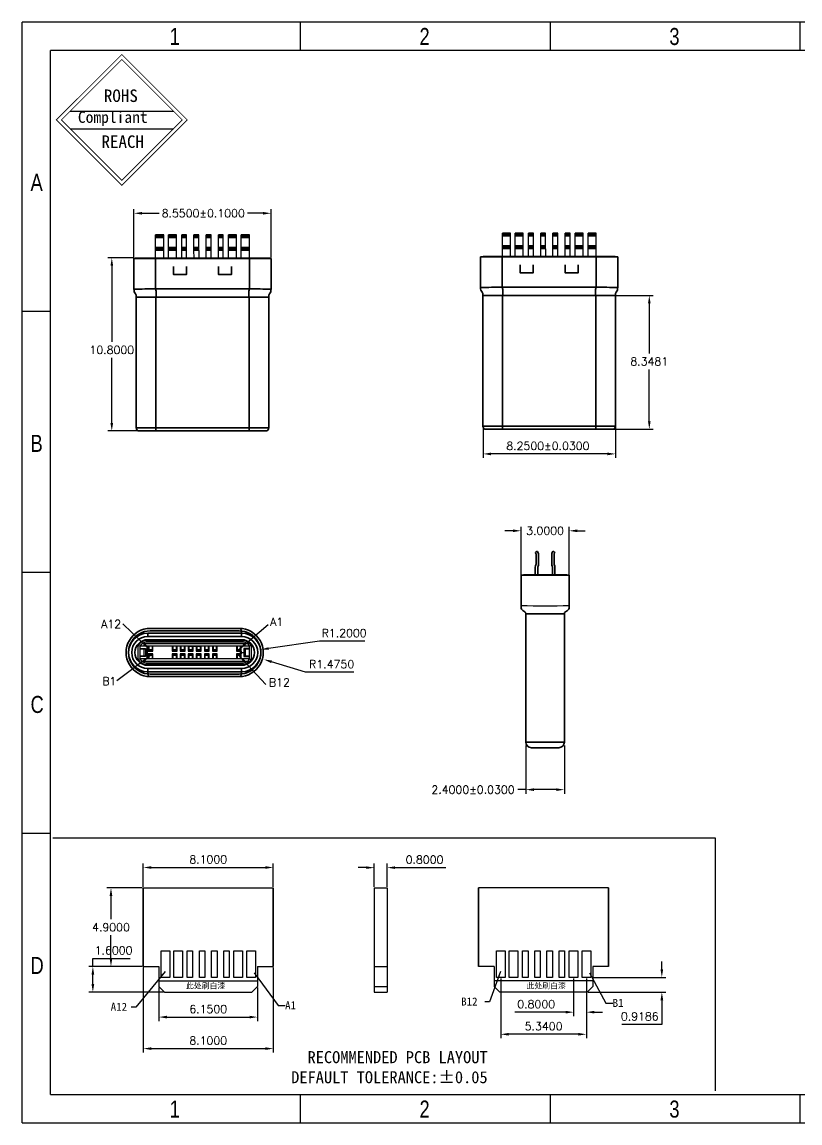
# Model space of a CAD drawing. Header units: inches. Extents: x 7.6 to 104.6, y 12.3 to 81.
# Drawn here: x 7.6 to 56.1, y 12.3 to 81 of the extents above; entities that cross this region are included whole.
import ezdxf

# ---------------------------------------------------------------- set-up
doc = ezdxf.new("R2010")
doc.units = ezdxf.units.IN
doc.header["$MEASUREMENT"] = 0
doc.layers.add('1实线', color=255, linetype='Continuous', lineweight=35)
for name, color, linetype in [('3_1', 7, 'Continuous'), ('INTFCLR_217_9', 7, 'Continuous'), ('USB_C_TYPE_PLUG_HOUSING_', 7, 'Continuous'), ('USB_C_TYPE_PLUG_RETENTION_LATCH', 7, 'Continuous')]:
    doc.layers.add(name, color=color, linetype=linetype)
doc.styles.get("Standard").update_dxf_attribs({"font": 'txt', "bigfont": 'gbcbig.shx'})
doc.styles.add('TEXTSTYLE_1', font='gdt', dxfattribs={"width": 0.8})
doc.dimstyles.get("Standard").update_dxf_attribs({"dimtxt": 0.18, "dimasz": 0.18, "dimexe": 0.18, "dimexo": 0.0625, "dimgap": 0.09, "dimtad": 0, "dimtih": 1, "dimtoh": 1, "dimdec": 4, "dimzin": 0, "dimdsep": 46, "dimtxsty": 'Standard', "dimcen": 0.09, "dimadec": 0, "dimazin": 0, "dimtfac": 1, "dimtdec": 4, "dimtofl": 0, "dimtmove": 0, "dimatfit": 3, "dimfxl": 1, "dimtolj": 1, "dimtzin": 0, "dimarcsym": 0})

# ---------------------------------------------------------------- blocks, each defined once
blk = doc.blocks.new('成品图框')
for p, q in [((1169.354, 45.473), (1097.653, 45.473)), ((1097.653, -5.294), (1097.653, 45.473)), ((1110.476, 45.473), (1110.476, 44.164)), ((1121.99, 45.473), (1121.99, 44.164)), ((1133.504, 45.473), (1133.504, 44.164)), ((1168.045, 44.164), (1098.962, 44.164)), ((1098.962, -3.985), (1098.962, 44.164)), ((1099.87, 41.362), (1104.633, 41.362)), ((1099.87, 40.553), (1104.633, 40.553)), ((1098.962, 32.127), (1097.653, 32.127)), ((1098.962, 20.089), (1097.653, 20.089)), ((1098.962, 8.052), (1097.653, 8.052)), ((1098.962, -3.985), (1168.045, -3.985)), ((1110.476, -3.985), (1110.476, -5.294)), ((1121.99, -3.985), (1121.99, -5.294)), ((1133.504, -3.985), (1133.504, -5.294)), ((1097.653, -5.294), (1169.354, -5.294))]:
    blk.add_line(p, q)
at = {"const_width": 0.0394}
for points in [[(1099.234, 40.958), (1102.251, 43.975), (1105.269, 40.958), (1102.251, 37.94)], [(1099.466, 40.958), (1102.251, 43.743), (1105.037, 40.958), (1102.251, 38.172)]]:
    blk.add_lwpolyline(points, close=True, dxfattribs=at)
at = {"style": 'TEXTSTYLE_1', "width": 0.8}
for s, p in [('1', (1104.457, 44.413)), ('2', (1115.971, 44.413)), ('3', (1127.485, 44.413)), ('A', (1098.046, 37.688)), ('B', (1098.046, 25.65)), ('C', (1098.046, 13.613)), ('D', (1098.046, 1.576)), ('1', (1104.457, -5.045)), ('2', (1115.971, -5.045)), ('3', (1127.485, -5.045))]:
    blk.add_text(s, height=0.785, dxfattribs=at).set_placement(p)
at = {"attachment_point": 1}
for s, insert, char_height, width in [('{\\fSimSun|b0|i0|c134|p2;ROHS}', (1101.424, 42.361), 0.5757, 3.15052), ('{\\fKaiTi_GB2312|b0|i0|c134|p49;Compliant}', (1100.228, 41.348), 0.5252, 2.01633), ('{\\fSimSun|b0|i0|c134|p2;REACH}', (1101.314, 40.245), 0.5757, 3.15052)]:
    blk.add_mtext(s, dxfattribs=dict(at, insert=insert, char_height=char_height, width=width))
blk = doc.blocks.new('*D64')
at = {"color": 3, "lineweight": -2, "transparency": 16777216}
for p, q in [((14.556, 66.284), (14.556, 69.297)), ((15.056, 69.047), (16.127, 69.047)), ((22.606, 69.047), (21.627, 69.047)), ((23.106, 66.284), (23.106, 69.297))]:
    blk.add_line(p, q, dxfattribs=at)
at = {"color": 3, "transparency": 16777216}
for points in [[(15.056, 69.13), (15.056, 68.963), (14.556, 69.047)], [(22.606, 69.13), (22.606, 68.963), (23.106, 69.047)]]:
    blk.add_solid(points, dxfattribs=at)
at = {"layer": 'DEFPOINTS', "color": 0, "transparency": 16777216}
for p in [(14.556, 69.047), (14.556, 66.222), (23.106, 66.222)]:
    blk.add_point(p, dxfattribs=at)
at = {"color": 3, "transparency": 16777216, "insert": (18.877, 69.047), "char_height": 0.5, "attachment_point": 5}
blk.add_mtext('\\A1;8.5500±0.1000', dxfattribs=at)
blk = doc.blocks.new('*D65')
at = {"color": 3, "lineweight": -2, "transparency": 16777216}
for p, q in [((14.568, 66.271), (12.927, 66.271)), ((13.177, 65.771), (13.177, 61.024)), ((13.177, 55.971), (13.177, 60.024)), ((14.943, 55.471), (12.927, 55.471))]:
    blk.add_line(p, q, dxfattribs=at)
at = {"color": 3, "transparency": 16777216}
for points in [[(13.094, 65.771), (13.26, 65.771), (13.177, 66.271)], [(13.094, 55.971), (13.26, 55.971), (13.177, 55.471)]]:
    blk.add_solid(points, dxfattribs=at)
at = {"layer": 'DEFPOINTS', "color": 0, "transparency": 16777216}
for p in [(14.631, 66.271), (13.177, 55.471), (15.006, 55.471)]:
    blk.add_point(p, dxfattribs=at)
at = {"color": 3, "transparency": 16777216, "insert": (13.177, 60.524), "char_height": 0.5, "attachment_point": 5}
blk.add_mtext('\\A1;10.8000', dxfattribs=at)
blk = doc.blocks.new('*D68')
at = {"color": 3, "lineweight": -2, "transparency": 16777216}
for p, q in [((44.628, 63.923), (46.929, 63.923)), ((46.679, 63.423), (46.679, 60.308)), ((46.679, 56.075), (46.679, 59.308)), ((44.428, 55.575), (46.929, 55.575))]:
    blk.add_line(p, q, dxfattribs=at)
at = {"color": 3, "transparency": 16777216}
for points in [[(46.596, 63.423), (46.762, 63.423), (46.679, 63.923)], [(46.596, 56.075), (46.762, 56.075), (46.679, 55.575)]]:
    blk.add_solid(points, dxfattribs=at)
at = {"layer": 'DEFPOINTS', "color": 0, "transparency": 16777216}
for p in [(44.565, 63.923), (44.365, 55.575), (46.679, 55.575)]:
    blk.add_point(p, dxfattribs=at)
at = {"color": 3, "transparency": 16777216, "insert": (46.679, 59.808), "char_height": 0.5, "attachment_point": 5}
blk.add_mtext('\\A1;8.3481', dxfattribs=at)
blk = doc.blocks.new('*D69')
at = {"color": 3, "lineweight": -2, "transparency": 16777216}
for p, q in [((36.315, 55.713), (36.315, 53.79)), ((44.565, 55.713), (44.565, 53.79)), ((44.065, 54.04), (36.815, 54.04))]:
    blk.add_line(p, q, dxfattribs=at)
at = {"color": 3, "transparency": 16777216}
for points in [[(36.815, 54.123), (36.815, 53.956), (36.315, 54.04)], [(44.065, 54.123), (44.065, 53.956), (44.565, 54.04)]]:
    blk.add_solid(points, dxfattribs=at)
at = {"layer": 'DEFPOINTS', "color": 0, "transparency": 16777216}
for p in [(36.315, 55.775), (44.565, 55.775), (36.315, 54.04)]:
    blk.add_point(p, dxfattribs=at)
at = {"color": 3, "transparency": 16777216, "insert": (40.358, 54.54), "char_height": 0.5, "attachment_point": 5}
blk.add_mtext('\\A1;8.2500±0.0300', dxfattribs=at)
blk = doc.blocks.new('*D74')
at = {"color": 3, "lineweight": -2, "transparency": 16777216}
for p, q in [((38.683, 46.422), (38.683, 49.496)), ((41.683, 46.122), (41.683, 49.496)), ((38.183, 49.246), (37.683, 49.246)), ((42.183, 49.246), (42.683, 49.246))]:
    blk.add_line(p, q, dxfattribs=at)
at = {"color": 3, "transparency": 16777216}
for points in [[(38.183, 49.329), (38.183, 49.162), (38.683, 49.246)], [(42.183, 49.329), (42.183, 49.162), (41.683, 49.246)]]:
    blk.add_solid(points, dxfattribs=at)
at = {"layer": 'DEFPOINTS', "color": 0, "transparency": 16777216}
for p in [(38.683, 49.246), (38.683, 46.36), (41.683, 46.06)]:
    blk.add_point(p, dxfattribs=at)
at = {"color": 3, "transparency": 16777216, "insert": (40.183, 49.246), "char_height": 0.5, "attachment_point": 5}
blk.add_mtext('\\A1;3.0000', dxfattribs=at)
blk = doc.blocks.new('*D77')
at = {"color": 3, "lineweight": -2, "transparency": 16777216}
for p, q in [((38.983, 35.857), (38.983, 32.852)), ((41.383, 35.857), (41.383, 32.852)), ((38.983, 33.102), (38.483, 33.102)), ((40.883, 33.102), (39.483, 33.102))]:
    blk.add_line(p, q, dxfattribs=at)
at = {"color": 3, "transparency": 16777216}
for points in [[(39.483, 33.186), (39.483, 33.019), (38.983, 33.102)], [(40.883, 33.186), (40.883, 33.019), (41.383, 33.102)]]:
    blk.add_solid(points, dxfattribs=at)
at = {"layer": 'DEFPOINTS', "color": 0, "transparency": 16777216}
for p in [(38.983, 35.92), (41.383, 35.92), (38.983, 33.102)]:
    blk.add_point(p, dxfattribs=at)
at = {"color": 3, "transparency": 16777216, "insert": (35.691, 33.102), "char_height": 0.5, "attachment_point": 5}
blk.add_mtext('\\A1;2.4000±0.0300', dxfattribs=at)
blk = doc.blocks.new('*D80')
at = {"color": 3, "lineweight": -2, "transparency": 16777216}
for p, q in [((26.12, 42.369), (22.952, 41.903)), ((28.953, 42.369), (26.12, 42.369)), ((21.18, 41.656), (21.36, 41.656)), ((21.27, 41.566), (21.27, 41.746))]:
    blk.add_line(p, q, dxfattribs=at)
at = {"color": 3, "transparency": 16777216}
blk.add_solid([(22.94, 41.986), (22.964, 41.821), (22.457, 41.831)], dxfattribs=at)
at = {"layer": 'DEFPOINTS', "color": 0, "transparency": 16777216}
for p in [(21.27, 41.656), (22.457, 41.831)]:
    blk.add_point(p, dxfattribs=at)
at = {"color": 3, "transparency": 16777216, "insert": (27.661, 42.869), "char_height": 0.5, "attachment_point": 5}
blk.add_mtext('\\A1;R1.2000', dxfattribs=at)
blk = doc.blocks.new('*D81')
at = {"color": 3, "lineweight": -2, "transparency": 16777216}
for p, q in [((21.155, 41.656), (21.335, 41.656)), ((21.245, 41.566), (21.245, 41.746)), ((25.256, 40.427), (23.134, 41.077)), ((28.256, 40.427), (25.256, 40.427))]:
    blk.add_line(p, q, dxfattribs=at)
at = {"color": 3, "transparency": 16777216}
blk.add_solid([(23.158, 41.157), (23.109, 40.998), (22.656, 41.224)], dxfattribs=at)
at = {"layer": 'DEFPOINTS', "color": 0, "transparency": 16777216}
for p in [(21.245, 41.656), (22.656, 41.224)]:
    blk.add_point(p, dxfattribs=at)
at = {"color": 3, "transparency": 16777216, "insert": (26.881, 40.927), "char_height": 0.5, "attachment_point": 5}
blk.add_mtext('\\A1;R1.4750', dxfattribs=at)
blk = doc.blocks.new('*D93')
at = {"color": 3, "lineweight": -2, "transparency": 16777216}
for p, q in [((29.036, 28.238), (28.536, 28.238)), ((29.536, 27.036), (29.536, 28.488)), ((30.336, 27.036), (30.336, 28.488)), ((30.836, 28.238), (34.003, 28.238))]:
    blk.add_line(p, q, dxfattribs=at)
at = {"color": 3, "transparency": 16777216}
for points in [[(29.036, 28.321), (29.036, 28.155), (29.536, 28.238)], [(30.836, 28.321), (30.836, 28.155), (30.336, 28.238)]]:
    blk.add_solid(points, dxfattribs=at)
at = {"layer": 'DEFPOINTS', "color": 0, "transparency": 16777216}
for p in [(30.336, 28.238), (29.536, 26.973), (30.336, 26.973)]:
    blk.add_point(p, dxfattribs=at)
at = {"color": 3, "transparency": 16777216, "insert": (32.67, 28.738), "char_height": 0.5, "attachment_point": 5}
blk.add_mtext('\\A1;0.8000', dxfattribs=at)
blk = doc.blocks.new('*D94')
at = {"color": 3, "lineweight": -2, "transparency": 16777216}
for p, q in [((15.137, 27.036), (15.137, 28.498)), ((15.637, 28.248), (22.737, 28.248)), ((23.237, 27.036), (23.237, 28.498))]:
    blk.add_line(p, q, dxfattribs=at)
at = {"color": 3, "transparency": 16777216}
for points in [[(15.637, 28.331), (15.637, 28.164), (15.137, 28.248)], [(22.737, 28.331), (22.737, 28.164), (23.237, 28.248)]]:
    blk.add_solid(points, dxfattribs=at)
at = {"layer": 'DEFPOINTS', "color": 0, "transparency": 16777216}
for p in [(23.237, 28.248), (15.137, 26.973), (23.237, 26.973)]:
    blk.add_point(p, dxfattribs=at)
at = {"color": 3, "transparency": 16777216, "insert": (19.187, 28.748), "char_height": 0.5, "attachment_point": 5}
blk.add_mtext('\\A1;8.1000', dxfattribs=at)
blk = doc.blocks.new('*D95')
at = {"color": 3, "lineweight": -2, "transparency": 16777216}
for p, q in [((15.074, 26.973), (12.877, 26.973)), ((13.127, 26.473), (13.127, 25.023)), ((13.127, 22.573), (13.127, 24.023)), ((15.074, 22.073), (12.877, 22.073))]:
    blk.add_line(p, q, dxfattribs=at)
at = {"color": 3, "transparency": 16777216}
for points in [[(13.043, 26.473), (13.21, 26.473), (13.127, 26.973)], [(13.043, 22.573), (13.21, 22.573), (13.127, 22.073)]]:
    blk.add_solid(points, dxfattribs=at)
at = {"layer": 'DEFPOINTS', "color": 0, "transparency": 16777216}
for p in [(15.137, 26.973), (13.127, 22.073), (15.137, 22.073)]:
    blk.add_point(p, dxfattribs=at)
at = {"color": 3, "transparency": 16777216, "insert": (13.127, 24.523), "char_height": 0.5, "attachment_point": 5}
blk.add_mtext('\\A1;4.9000', dxfattribs=at)
blk = doc.blocks.new('*D96')
at = {"color": 3, "lineweight": -2, "transparency": 16777216}
for p, q in [((15.074, 22.073), (11.748, 22.073)), ((11.998, 22.073), (11.998, 22.573)), ((11.998, 22.573), (14.331, 22.573)), ((11.998, 20.973), (11.998, 21.573)), ((16.399, 20.473), (11.748, 20.473))]:
    blk.add_line(p, q, dxfattribs=at)
at = {"color": 3, "transparency": 16777216}
for points in [[(11.914, 21.573), (12.081, 21.573), (11.998, 22.073)], [(11.914, 20.973), (12.081, 20.973), (11.998, 20.473)]]:
    blk.add_solid(points, dxfattribs=at)
at = {"layer": 'DEFPOINTS', "color": 0, "transparency": 16777216}
for p in [(11.998, 22.073), (15.137, 22.073), (16.462, 20.473)]:
    blk.add_point(p, dxfattribs=at)
at = {"color": 3, "transparency": 16777216, "insert": (13.289, 23.073), "char_height": 0.5, "attachment_point": 5}
blk.add_mtext('\\A1;1.6000', dxfattribs=at)
blk = doc.blocks.new('*D97')
at = {"color": 3, "lineweight": -2, "transparency": 16777216}
for p, q in [((15.137, 22.011), (15.137, 16.703)), ((23.237, 22.011), (23.237, 16.703)), ((15.637, 16.953), (22.737, 16.953))]:
    blk.add_line(p, q, dxfattribs=at)
at = {"color": 3, "transparency": 16777216}
for points in [[(15.637, 17.036), (15.637, 16.87), (15.137, 16.953)], [(22.737, 17.036), (22.737, 16.87), (23.237, 16.953)]]:
    blk.add_solid(points, dxfattribs=at)
at = {"layer": 'DEFPOINTS', "color": 0, "transparency": 16777216}
for p in [(15.137, 22.073), (23.237, 22.073), (23.237, 16.953)]:
    blk.add_point(p, dxfattribs=at)
at = {"color": 3, "transparency": 16777216, "insert": (19.187, 17.453), "char_height": 0.5, "attachment_point": 5}
blk.add_mtext('\\A1;8.1000', dxfattribs=at)
blk = doc.blocks.new('*D98')
at = {"color": 3, "lineweight": -2, "transparency": 16777216}
for p, q in [((16.112, 20.761), (16.112, 18.67)), ((22.262, 20.761), (22.262, 18.67)), ((16.612, 18.92), (21.762, 18.92))]:
    blk.add_line(p, q, dxfattribs=at)
at = {"color": 3, "transparency": 16777216}
for points in [[(16.612, 19.003), (16.612, 18.837), (16.112, 18.92)], [(21.762, 19.003), (21.762, 18.837), (22.262, 18.92)]]:
    blk.add_solid(points, dxfattribs=at)
at = {"layer": 'DEFPOINTS', "color": 0, "transparency": 16777216}
for p in [(16.112, 20.823), (22.262, 20.823), (22.262, 18.92)]:
    blk.add_point(p, dxfattribs=at)
at = {"color": 3, "transparency": 16777216, "insert": (19.187, 19.42), "char_height": 0.5, "attachment_point": 5}
blk.add_mtext('\\A1;6.1500', dxfattribs=at)
blk = doc.blocks.new('*D91')
at = {"color": 3, "lineweight": -2, "transparency": 16777216}
for p, q in [((41.961, 21.329), (41.961, 18.975)), ((42.761, 21.329), (42.761, 18.975)), ((41.461, 19.225), (38.294, 19.225)), ((43.261, 19.225), (43.761, 19.225))]:
    blk.add_line(p, q, dxfattribs=at)
at = {"color": 3, "transparency": 16777216}
for points in [[(41.461, 19.309), (41.461, 19.142), (41.961, 19.225)], [(43.261, 19.309), (43.261, 19.142), (42.761, 19.225)]]:
    blk.add_solid(points, dxfattribs=at)
at = {"layer": 'DEFPOINTS', "color": 0, "transparency": 16777216}
for p in [(41.961, 21.392), (42.761, 21.392), (41.961, 19.225)]:
    blk.add_point(p, dxfattribs=at)
at = {"color": 3, "transparency": 16777216, "insert": (39.628, 19.725), "char_height": 0.5, "attachment_point": 5}
blk.add_mtext('\\A1;0.8000', dxfattribs=at)
blk = doc.blocks.new('*D92')
at = {"color": 3, "lineweight": -2, "transparency": 16777216}
for p, q in [((37.421, 21.329), (37.421, 17.597)), ((42.761, 21.329), (42.761, 17.597)), ((42.261, 17.847), (37.921, 17.847))]:
    blk.add_line(p, q, dxfattribs=at)
at = {"color": 3, "transparency": 16777216}
for points in [[(37.921, 17.93), (37.921, 17.764), (37.421, 17.847)], [(42.261, 17.93), (42.261, 17.764), (42.761, 17.847)]]:
    blk.add_solid(points, dxfattribs=at)
at = {"layer": 'DEFPOINTS', "color": 0, "transparency": 16777216}
for p in [(37.421, 21.392), (42.761, 21.392), (37.421, 17.847)]:
    blk.add_point(p, dxfattribs=at)
at = {"color": 3, "transparency": 16777216, "insert": (40.091, 18.347), "char_height": 0.5, "attachment_point": 5}
blk.add_mtext('\\A1;5.3400', dxfattribs=at)
blk = doc.blocks.new('*D99')
at = {"color": 3, "lineweight": -2, "transparency": 16777216}
for p, q in [((47.46, 21.892), (47.46, 22.392)), ((43.093, 21.392), (47.71, 21.392)), ((42.878, 20.473), (47.71, 20.473)), ((47.46, 19.973), (47.46, 18.461)), ((47.46, 18.461), (44.96, 18.461))]:
    blk.add_line(p, q, dxfattribs=at)
at = {"color": 3, "transparency": 16777216}
for points in [[(47.376, 21.892), (47.543, 21.892), (47.46, 21.392)], [(47.376, 19.973), (47.543, 19.973), (47.46, 20.473)]]:
    blk.add_solid(points, dxfattribs=at)
at = {"layer": 'DEFPOINTS', "color": 0, "transparency": 16777216}
for p in [(43.03, 21.392), (47.46, 21.392), (42.815, 20.473)]:
    blk.add_point(p, dxfattribs=at)
at = {"color": 3, "transparency": 16777216, "insert": (46.085, 18.961), "char_height": 0.5, "attachment_point": 5}
blk.add_mtext('\\A1;0.9186', dxfattribs=at)

msp = doc.modelspace()

# ---------------------------------------------------------------- linework, layer by layer
at = {"color": 7}
for p, q in [((16.41081, 67.70289), (15.91081, 67.70289)), ((15.91081, 66.27135), (15.91081, 67.70289)), ((16.41081, 67.66789), (15.91081, 67.66789)), ((16.41081, 67.64786), (15.91081, 67.64786)), ((16.41081, 67.6256), (15.91081, 67.6256)), ((16.41081, 67.57286), (15.91081, 67.57286)), ((16.41081, 67.52286), (15.91081, 67.52286)), ((16.41081, 66.27135), (16.41081, 67.70289)), ((17.21081, 67.70289), (16.71081, 67.70289)), ((16.71081, 66.27135), (16.71081, 67.70289)), ((17.21081, 67.66789), (16.71081, 67.66789)), ((17.21081, 67.64786), (16.71081, 67.64786)), ((17.21081, 67.6256), (16.71081, 67.6256)), ((17.21081, 67.57286), (16.71081, 67.57286)), ((17.21081, 67.52286), (16.71081, 67.52286)), ((17.21081, 66.27135), (17.21081, 67.70289)), ((17.84081, 67.70289), (17.54081, 67.70289)), ((17.54081, 66.27135), (17.54081, 67.70289)), ((17.84081, 67.66789), (17.54081, 67.66789)), ((17.84081, 67.64786), (17.54081, 67.64786)), ((17.84081, 67.6256), (17.54081, 67.6256)), ((17.84081, 67.57286), (17.54081, 67.57286)), ((17.84081, 67.52286), (17.54081, 67.52286)), ((17.84081, 66.27135), (17.84081, 67.70289)), ((18.60081, 67.70289), (18.30081, 67.70289)), ((18.30081, 66.72783), (18.30081, 67.70289)), ((18.60081, 67.66789), (18.30081, 67.66789)), ((18.60081, 67.64786), (18.30081, 67.64786)), ((18.60081, 67.6256), (18.30081, 67.6256)), ((18.60081, 67.57286), (18.30081, 67.57286)), ((18.60081, 67.52286), (18.30081, 67.52286)), ((18.60081, 66.72783), (18.60081, 67.70289)), ((19.36081, 67.70289), (19.06081, 67.70289)), ((19.06081, 66.72783), (19.06081, 67.70289)), ((19.36081, 67.66789), (19.06081, 67.66789)), ((19.36081, 67.64786), (19.06081, 67.64786)), ((19.36081, 67.6256), (19.06081, 67.6256)), ((19.36081, 67.57286), (19.06081, 67.57286)), ((19.36081, 67.52286), (19.06081, 67.52286)), ((19.36081, 66.72783), (19.36081, 67.70289)), ((20.12081, 67.70289), (19.82081, 67.70289)), ((19.82081, 66.27135), (19.82081, 67.70289)), ((20.12081, 67.66789), (19.82081, 67.66789)), ((20.12081, 67.64786), (19.82081, 67.64786)), ((20.12081, 67.6256), (19.82081, 67.6256)), ((20.12081, 67.57286), (19.82081, 67.57286)), ((20.12081, 67.52286), (19.82081, 67.52286)), ((20.12081, 66.27135), (20.12081, 67.70289)), ((20.95081, 67.70289), (20.45081, 67.70289)), ((20.45081, 66.27135), (20.45081, 67.70289)), ((20.95081, 67.66789), (20.45081, 67.66789)), ((20.95081, 67.64786), (20.45081, 67.64786)), ((20.95081, 67.6256), (20.45081, 67.6256)), ((20.95081, 67.57286), (20.45081, 67.57286)), ((20.95081, 67.52286), (20.45081, 67.52286)), ((20.95081, 66.27135), (20.95081, 67.70289)), ((21.75081, 67.70289), (21.25081, 67.70289)), ((21.25081, 66.27135), (21.25081, 67.70289)), ((21.75081, 67.66789), (21.25081, 67.66789)), ((21.75081, 67.64786), (21.25081, 67.64786)), ((21.75081, 67.6256), (21.25081, 67.6256)), ((21.75081, 67.57286), (21.25081, 67.57286)), ((21.75081, 67.52286), (21.25081, 67.52286)), ((21.75081, 66.27135), (21.75081, 67.70289)), ((38.02599, 67.80685), (37.52599, 67.80685)), ((37.52599, 66.37531), (37.52599, 67.80685)), ((38.02599, 67.77185), (37.52599, 67.77185)), ((38.02599, 67.75182), (37.52599, 67.75182)), ((38.02599, 67.72956), (37.52599, 67.72956)), ((38.02599, 67.67682), (37.52599, 67.67682)), ((38.02599, 67.62682), (37.52599, 67.62682)), ((38.02599, 66.37531), (38.02599, 67.80685)), ((38.82599, 67.80685), (38.32599, 67.80685)), ((38.32599, 66.37531), (38.32599, 67.80685)), ((38.82599, 67.77185), (38.32599, 67.77185)), ((38.82599, 67.75182), (38.32599, 67.75182)), ((38.82599, 67.72956), (38.32599, 67.72956)), ((38.82599, 67.67682), (38.32599, 67.67682)), ((38.82599, 67.62682), (38.32599, 67.62682)), ((38.82599, 66.37531), (38.82599, 67.80685)), ((39.45599, 67.80685), (39.15599, 67.80685)), ((39.15599, 66.37531), (39.15599, 67.80685)), ((39.45599, 67.77185), (39.15599, 67.77185)), ((39.45599, 67.75182), (39.15599, 67.75182)), ((39.45599, 67.72956), (39.15599, 67.72956)), ((39.45599, 67.67682), (39.15599, 67.67682)), ((39.45599, 67.62682), (39.15599, 67.62682)), ((39.45599, 66.37531), (39.45599, 67.80685)), ((40.21599, 67.80685), (39.91599, 67.80685)), ((39.91599, 66.83179), (39.91599, 67.80685)), ((40.21599, 67.77185), (39.91599, 67.77185)), ((40.21599, 67.75182), (39.91599, 67.75182)), ((40.21599, 67.72956), (39.91599, 67.72956)), ((40.21599, 67.67682), (39.91599, 67.67682)), ((40.21599, 67.62682), (39.91599, 67.62682)), ((40.21599, 66.83179), (40.21599, 67.80685)), ((40.97599, 67.80685), (40.67599, 67.80685)), ((40.67599, 66.83179), (40.67599, 67.80685)), ((40.97599, 67.77185), (40.67599, 67.77185)), ((40.97599, 67.75182), (40.67599, 67.75182)), ((40.97599, 67.72956), (40.67599, 67.72956)), ((40.97599, 67.67682), (40.67599, 67.67682)), ((40.97599, 67.62682), (40.67599, 67.62682)), ((40.97599, 66.83179), (40.97599, 67.80685)), ((41.73599, 67.80685), (41.43599, 67.80685)), ((41.43599, 66.37531), (41.43599, 67.80685)), ((41.73599, 67.77185), (41.43599, 67.77185)), ((41.73599, 67.75182), (41.43599, 67.75182)), ((41.73599, 67.72956), (41.43599, 67.72956)), ((41.73599, 67.67682), (41.43599, 67.67682)), ((41.73599, 67.62682), (41.43599, 67.62682)), ((41.73599, 66.37531), (41.73599, 67.80685)), ((42.56599, 67.80685), (42.06599, 67.80685)), ((42.06599, 66.37531), (42.06599, 67.80685)), ((42.56599, 67.77185), (42.06599, 67.77185)), ((42.56599, 67.75182), (42.06599, 67.75182)), ((42.56599, 67.72956), (42.06599, 67.72956)), ((42.56599, 67.67682), (42.06599, 67.67682)), ((42.56599, 67.62682), (42.06599, 67.62682)), ((42.56599, 66.37531), (42.56599, 67.80685)), ((43.36599, 67.80685), (42.86599, 67.80685)), ((42.86599, 66.37531), (42.86599, 67.80685)), ((43.36599, 67.77185), (42.86599, 67.77185)), ((43.36599, 67.75182), (42.86599, 67.75182)), ((43.36599, 67.72956), (42.86599, 67.72956)), ((43.36599, 67.67682), (42.86599, 67.67682)), ((43.36599, 67.62682), (42.86599, 67.62682)), ((43.36599, 66.37531), (43.36599, 67.80685)), ((16.41081, 66.90248), (15.91081, 66.90248)), ((16.41081, 66.87602), (15.91081, 66.87602)), ((16.41081, 66.79663), (15.91081, 66.79663)), ((16.41081, 66.72783), (15.91081, 66.72783)), ((17.21081, 66.90248), (16.71081, 66.90248)), ((17.21081, 66.87602), (16.71081, 66.87602)), ((17.21081, 66.79663), (16.71081, 66.79663)), ((17.21081, 66.72783), (16.71081, 66.72783)), ((17.84081, 66.90248), (17.54081, 66.90248)), ((17.84081, 66.87602), (17.54081, 66.87602)), ((17.84081, 66.79663), (17.54081, 66.79663)), ((17.84081, 66.72783), (17.54081, 66.72783)), ((18.60081, 66.90248), (18.30081, 66.90248)), ((18.60081, 66.87602), (18.30081, 66.87602)), ((18.60081, 66.79663), (18.30081, 66.79663)), ((18.60081, 66.72783), (18.30081, 66.72783)), ((18.30104, 66.27135), (18.30081, 66.72783)), ((18.60081, 66.72783), (18.60095, 66.27135)), ((19.06066, 66.27135), (19.06081, 66.90248)), ((19.36081, 66.90248), (19.06081, 66.90248)), ((19.36081, 66.87602), (19.06081, 66.87602)), ((19.36081, 66.79663), (19.06081, 66.79663)), ((19.36081, 66.72783), (19.06081, 66.72783)), ((19.36056, 66.27135), (19.36081, 66.90248)), ((20.12081, 66.90248), (19.82081, 66.90248)), ((20.12081, 66.87602), (19.82081, 66.87602)), ((20.12081, 66.79663), (19.82081, 66.79663)), ((20.12081, 66.72783), (19.82081, 66.72783)), ((20.95081, 66.90248), (20.45081, 66.90248)), ((20.95081, 66.87602), (20.45081, 66.87602)), ((20.95081, 66.79663), (20.45081, 66.79663)), ((20.95081, 66.72783), (20.45081, 66.72783)), ((21.75081, 66.90248), (21.25081, 66.90248)), ((21.75081, 66.87602), (21.25081, 66.87602)), ((21.75081, 66.79663), (21.25081, 66.79663)), ((21.75081, 66.72783), (21.25081, 66.72783)), ((38.02599, 67.00644), (37.52599, 67.00644)), ((38.02599, 66.97997), (37.52599, 66.97997)), ((38.02599, 66.90059), (37.52599, 66.90059)), ((38.02599, 66.83179), (37.52599, 66.83179)), ((38.82599, 67.00644), (38.32599, 67.00644)), ((38.82599, 66.97997), (38.32599, 66.97997)), ((38.82599, 66.90059), (38.32599, 66.90059)), ((38.82599, 66.83179), (38.32599, 66.83179)), ((39.45599, 67.00644), (39.15599, 67.00644)), ((39.45599, 66.97997), (39.15599, 66.97997)), ((39.45599, 66.90059), (39.15599, 66.90059)), ((39.45599, 66.83179), (39.15599, 66.83179)), ((40.21599, 67.00644), (39.91599, 67.00644)), ((40.21599, 66.97997), (39.91599, 66.97997)), ((40.21599, 66.90059), (39.91599, 66.90059)), ((40.21599, 66.83179), (39.91599, 66.83179)), ((39.91622, 66.37531), (39.91599, 66.83179)), ((40.21599, 66.83179), (40.21613, 66.37531)), ((40.67584, 66.37531), (40.67599, 67.00644)), ((40.97599, 67.00644), (40.67599, 67.00644)), ((40.97599, 66.97997), (40.67599, 66.97997)), ((40.97599, 66.90059), (40.67599, 66.90059)), ((40.97599, 66.83179), (40.67599, 66.83179)), ((40.97574, 66.37531), (40.97599, 67.00644)), ((41.73599, 67.00644), (41.43599, 67.00644)), ((41.73599, 66.97997), (41.43599, 66.97997)), ((41.73599, 66.90059), (41.43599, 66.90059)), ((41.73599, 66.83179), (41.43599, 66.83179)), ((42.56599, 67.00644), (42.06599, 67.00644)), ((42.56599, 66.97997), (42.06599, 66.97997)), ((42.56599, 66.90059), (42.06599, 66.90059)), ((42.56599, 66.83179), (42.06599, 66.83179)), ((43.36599, 67.00644), (42.86599, 67.00644)), ((43.36599, 66.97997), (42.86599, 66.97997)), ((43.36599, 66.90059), (42.86599, 66.90059)), ((43.36599, 66.83179), (42.86599, 66.83179))]:
    msp.add_line(p, q, dxfattribs=at)
for p, q in [((36.33304, 66.37572), (44.55304, 66.37572)), ((38.83289, 46.51986), (41.53289, 46.51986)), ((38.83289, 46.47027), (38.83289, 46.51986)), ((41.53289, 46.47027), (41.53289, 46.51986)), ((15.13685, 26.97328), (23.23685, 26.97328)), ((29.53624, 26.97328), (30.33624, 26.97328)), ((29.53624, 26.97328), (29.53624, 20.47328)), ((30.33624, 26.97328), (30.33624, 20.47328)), ((44.14012, 26.97328), (36.04012, 26.97328)), ((15.13685, 22.07328), (16.11185, 22.07328)), ((16.11185, 22.07328), (16.11185, 20.82328)), ((22.26185, 22.07328), (23.23685, 22.07328)), ((22.26185, 22.07328), (22.26185, 20.82328)), ((29.53624, 22.07328), (30.33624, 22.07328)), ((37.01512, 22.07328), (36.04012, 22.07328)), ((37.01512, 22.07328), (37.01512, 20.82328)), ((44.14012, 22.07328), (43.16512, 22.07328)), ((43.16512, 22.07328), (43.16512, 20.82328)), ((16.11185, 21.17025), (22.26185, 21.17025)), ((16.46185, 20.47328), (16.11185, 20.82328)), ((21.91185, 20.47328), (22.26185, 20.82328)), ((29.53624, 20.82328), (30.33624, 20.82328)), ((43.16512, 21.17025), (37.01512, 21.17025)), ((37.36512, 20.47328), (37.01512, 20.82328)), ((42.81512, 20.47328), (43.16512, 20.82328)), ((16.46185, 20.47328), (21.91185, 20.47328)), ((29.53624, 20.47328), (30.33624, 20.47328)), ((42.81512, 20.47328), (37.36512, 20.47328))]:
    msp.add_line(p, q)
at = {"color": 6}
for p, q in [((9.5037, 30.08857), (50.7848, 30.08857)), ((50.7848, 30.08857), (50.7848, 14.31268))]:
    msp.add_line(p, q, dxfattribs=at)
at = {"color": 0}
msp.add_lwpolyline([(14.63084, 66.22176), (14.63084, 66.27135), (23.03084, 66.27135), (23.03084, 66.22176)], dxfattribs=at)
at = {"color": 7}
for points in [[(16.7876, 21.39185), (16.2476, 21.39185), (16.2476, 23.04185), (16.7876, 23.04185)], [(17.0476, 23.04185), (17.5876, 23.04185), (17.5876, 21.39185), (17.0476, 21.39185)], [(17.8776, 23.04185), (18.2176, 23.04185), (18.2176, 21.39185), (17.8776, 21.39185)], [(18.9776, 23.04185), (18.9776, 21.39185), (18.6376, 21.39185), (18.6376, 23.04185)], [(19.3976, 23.04185), (19.7376, 23.04185), (19.7376, 21.39185), (19.3976, 21.39185)], [(20.4976, 23.04185), (20.4976, 21.39185), (20.1576, 21.39185), (20.1576, 23.04185)], [(21.3276, 23.04185), (21.3276, 21.39185), (20.7876, 21.39185), (20.7876, 23.04185)], [(21.5876, 23.04185), (22.1276, 23.04185), (22.1276, 21.39185), (21.5876, 21.39185)], [(37.69087, 21.39185), (37.15087, 21.39185), (37.15087, 23.04185), (37.69087, 23.04185)], [(37.95087, 23.04185), (38.49087, 23.04185), (38.49087, 21.39185), (37.95087, 21.39185)], [(38.78087, 23.04185), (39.12087, 23.04185), (39.12087, 21.39185), (38.78087, 21.39185)], [(39.88087, 23.04185), (39.88087, 21.39185), (39.54087, 21.39185), (39.54087, 23.04185)], [(40.30087, 23.04185), (40.64087, 23.04185), (40.64087, 21.39185), (40.30087, 21.39185)], [(41.40087, 23.04185), (41.40087, 21.39185), (41.06087, 21.39185), (41.06087, 23.04185)], [(42.23087, 23.04185), (42.23087, 21.39185), (41.69087, 21.39185), (41.69087, 23.04185)], [(42.49087, 23.04185), (43.03087, 23.04185), (43.03087, 21.39185), (42.49087, 21.39185)]]:
    msp.add_lwpolyline(points, close=True, dxfattribs=at)
msp.add_arc((40.18289, 79.43273), 34.87227, 267.5347122, 272.4652878)
at = {"layer": '1实线'}
for p, q in [((22.95584, 55.67135), (14.70584, 55.67135)), ((44.56209, 55.77572), (36.31209, 55.77572))]:
    msp.add_line(p, q, dxfattribs=at)
at = {"layer": '1实线', "color": 7}
for p, q in [((38.68289, 46.47027), (41.68289, 46.47027)), ((38.68289, 44.48625), (38.68289, 46.47027)), ((41.68289, 44.48625), (41.68289, 46.47027)), ((38.91541, 44.19838), (38.79534, 44.27749)), ((41.38289, 44.07312), (38.98289, 44.07312)), ((38.98289, 44.07312), (38.98289, 36.06986)), ((41.38289, 36.06986), (41.38289, 44.07312)), ((41.45036, 44.19838), (41.57043, 44.27749)), ((21.27025, 42.85594), (21.22081, 43.15256)), ((15.42025, 40.45594), (15.46968, 40.15931)), ((21.27025, 40.45594), (21.22081, 40.15931)), ((41.38289, 36.06986), (38.98289, 36.06986)), ((39.33289, 35.71986), (41.03289, 35.71986)), ((15.13685, 22.07328), (15.13685, 26.97328)), ((23.23685, 22.07328), (23.23685, 26.97328)), ((36.04012, 22.07328), (36.04012, 26.97328)), ((44.14012, 22.07328), (44.14012, 26.97328))]:
    msp.add_line(p, q, dxfattribs=at)
at = {"layer": '1实线', "color": 0}
msp.add_line((15.37824, 41.25594), (15.37824, 42.05594), dxfattribs=at)
at = {"layer": '1实线'}
for points in [[(14.55584, 64.3092), (14.55584, 66.22176), (23.10584, 66.22176), (23.10584, 64.3092, -0.1580668), (23.01209, 64.01533, 0.15685997), (22.95584, 63.84044), (22.95584, 55.67135, -0.41421356), (22.75584, 55.47135), (14.90584, 55.47135, -0.41421356), (14.70584, 55.67135), (14.70584, 63.84044, 0.15685997), (14.64959, 64.01533, -0.15808535), (14.55584, 64.3092)], [(15.93084, 55.47135), (15.93084, 63.73453, 0.10896391), (15.90584, 64.32899), (15.90584, 66.22176)], [(21.75584, 66.22176), (21.75584, 64.32899, 0.10896391), (21.73084, 63.73453), (21.73084, 55.47135)], [(36.16209, 64.41357), (36.16209, 66.32613), (44.71209, 66.32613), (44.71209, 64.41357, -0.1580668), (44.61834, 64.1197, 0.15685997), (44.56209, 63.94481), (44.56209, 55.77572, -0.41421356), (44.36209, 55.57572), (36.51209, 55.57572, -0.41421356), (36.31209, 55.77572), (36.31209, 63.94481, 0.15685997), (36.25584, 64.1197, -0.15808535), (36.16209, 64.41357)], [(37.53709, 55.57572), (37.53709, 63.8389, 0.10896391), (37.51209, 64.43336), (37.51209, 66.32613)], [(43.36209, 66.32613), (43.36209, 64.43336, 0.10896391), (43.33709, 63.8389), (43.33709, 55.57572)], [(23.10584, 64.3092, 0.00082661), (21.75584, 64.33909), (15.90584, 64.33909, 0.00082661), (14.55584, 64.3092)], [(44.71209, 64.41357, 0.00082661), (43.36209, 64.44346), (37.51209, 64.44346, 0.00082661), (36.16209, 64.41357)], [(14.70584, 55.67135, 0.41421356), (14.90584, 55.47135), (22.75584, 55.47135, 0.41421356), (22.95584, 55.67135)], [(39.5719, 46.52027), (39.5719, 46.97635, -0.14033061), (39.61433, 47.12453, 0.14033061), (39.6219, 47.15099), (39.6219, 47.77138, 0.1316525), (39.60851, 47.82138), (39.57806, 47.87411), (39.59983, 47.9164), (39.66045, 47.9514), (39.70664, 47.9514), (39.73841, 47.89638, -0.1316525), (39.7719, 47.77138), (39.7719, 47.15099, -0.14033061), (39.7416, 47.04515, 0.14033061), (39.7219, 46.97635), (39.7219, 46.52027)], [(40.64387, 46.52027), (40.64387, 46.97635, 0.14033061), (40.62417, 47.04515, -0.14033061), (40.59387, 47.15099), (40.59387, 47.77138, -0.1316525), (40.62736, 47.89638), (40.65913, 47.9514), (40.70532, 47.9514), (40.76594, 47.9164), (40.78771, 47.87411), (40.75727, 47.82138, 0.1316525), (40.74387, 47.77138), (40.74387, 47.15099, 0.14033061), (40.75144, 47.12453, -0.14033061), (40.79387, 46.97635), (40.79387, 46.52027)]]:
    msp.add_lwpolyline(points, format="xyb", dxfattribs=at)
for points in [[(36.33304, 66.32613), (36.33304, 66.37572)], [(44.55304, 66.32613), (44.55304, 66.37572)], [(17.83084, 65.72135), (17.83084, 65.22135), (17.03084, 65.22135), (17.03084, 65.72135)], [(19.83084, 65.72135), (19.83084, 65.22135), (20.63084, 65.22135), (20.63084, 65.72135)], [(39.43709, 65.82572), (39.43709, 65.32572), (38.63709, 65.32572), (38.63709, 65.82572)], [(41.43709, 65.82572), (41.43709, 65.32572), (42.23709, 65.32572), (42.23709, 65.82572)], [(36.31209, 63.92384), (44.56209, 63.92384)], [(14.70584, 63.81947), (22.95584, 63.81947)]]:
    msp.add_lwpolyline(points, dxfattribs=at)
at = {"layer": '1实线', "color": 7}
for points in [[(21.11995, 43.15594), (15.57055, 43.15594, 1.00010185), (15.57025, 40.15594), (21.12025, 40.15594, 1.000101)], [(21.11995, 43.00594), (15.57055, 43.00594, 1.00010185), (15.57025, 40.30594), (21.12025, 40.30594, 1.000101), (21.11998, 43.00594, -0.0000505)], [(15.42025, 40.85594, -1), (15.42025, 42.45594), (21.27025, 42.45594, -1), (21.27025, 40.85594)], [(15.42025, 40.85594, -1), (15.42025, 42.45594), (21.27025, 42.45594, -1), (21.27025, 40.85594)]]:
    msp.add_lwpolyline(points, format="xyb", close=True, dxfattribs=at)
for points in [[(15.42025, 40.45594), (15.42025, 40.45594, -1), (15.42025, 42.85594)], [(15.42025, 42.65594, 1), (15.42025, 40.65594)], [(21.27025, 40.45594), (21.27025, 40.45594, 1), (21.27025, 42.85594)], [(21.27025, 40.65594, 1), (21.27025, 42.65594)]]:
    msp.add_lwpolyline(points, format="xyb", dxfattribs=at)
for points in [[(15.42025, 42.85594), (15.42025, 42.65594), (21.27025, 42.65594), (21.27025, 42.85594)], [(15.42025, 40.45594), (21.27025, 40.45594), (21.27025, 40.65594), (15.42025, 40.65594)], [(15.42025, 40.45594), (21.27025, 40.45594), (21.27025, 40.65594), (15.42025, 40.65594)]]:
    msp.add_lwpolyline(points, close=True, dxfattribs=at)
for centre, radius, start, end in [((38.93289, 44.48625), 0.25, 180, 236.6209427), ((38.83289, 44.07312), 0.15, 0, 56.6209427), ((41.53289, 44.07312), 0.15, 123.3790573, 180), ((41.43289, 44.48625), 0.25, 303.3790573, 0), ((39.33289, 36.06986), 0.35, 180, 270), ((41.03289, 36.06986), 0.35, 270, 0)]:
    msp.add_arc(centre, radius, start, end, dxfattribs=at)
at = {"layer": '3_1', "color": 0, "linetype": 'Continuous'}
for points in [[(18.01025, 42.0587), (18.68025, 42.0587)], [(18.68025, 41.25318), (18.01025, 41.25318)]]:
    msp.add_lwpolyline(points, dxfattribs=at)
at = {"layer": 'INTFCLR_217_9', "color": 0, "linetype": 'Continuous'}
for points in [[(15.48525, 42.05594), (15.48525, 41.76094), (15.70525, 41.76094), (15.70525, 42.05594)], [(16.98525, 42.05594), (16.98525, 41.76094), (17.20525, 41.76094), (17.20525, 42.05594)], [(17.48525, 42.05594), (17.48525, 41.76094), (17.70525, 41.76094), (17.70525, 42.05594)], [(17.98525, 42.05594), (17.98525, 41.76094), (18.20525, 41.76094), (18.20525, 42.05594)], [(18.48525, 42.05594), (18.48525, 41.76094), (18.70525, 41.76094), (18.70525, 42.05594)], [(18.98525, 42.05594), (18.98525, 41.76094), (19.20525, 41.76094), (19.20525, 42.05594)], [(19.48525, 42.05594), (19.48525, 41.76094), (19.70525, 41.76094), (19.70525, 42.05594)], [(20.98525, 42.05594), (20.98525, 41.76094), (21.20525, 41.76094), (21.20525, 42.05594)], [(15.48525, 41.83831), (15.70525, 41.83831)], [(15.70525, 41.25594), (15.70525, 41.55594), (15.48525, 41.55594), (15.48525, 41.25594)], [(15.70525, 41.47856), (15.48525, 41.47856)], [(16.98525, 41.83831), (17.20525, 41.83831)], [(17.20525, 41.25594), (17.20525, 41.55594), (16.98525, 41.55594), (16.98525, 41.25594)], [(17.20525, 41.47856), (16.98525, 41.47856)], [(17.48525, 41.83831), (17.70525, 41.83831)], [(17.70525, 41.25594), (17.70525, 41.55594), (17.48525, 41.55594), (17.48525, 41.25594)], [(17.70525, 41.47856), (17.48525, 41.47856)], [(17.98525, 41.83831), (18.20525, 41.83831)], [(18.20525, 41.25594), (18.20525, 41.55594), (17.98525, 41.55594), (17.98525, 41.25594)], [(18.20525, 41.47856), (17.98525, 41.47856)], [(18.48525, 41.83831), (18.70525, 41.83831)], [(18.70525, 41.25594), (18.70525, 41.55594), (18.48525, 41.55594), (18.48525, 41.25594)], [(18.70525, 41.47856), (18.48525, 41.47856)], [(18.98525, 41.83831), (19.20525, 41.83831)], [(19.20525, 41.25594), (19.20525, 41.55594), (18.98525, 41.55594), (18.98525, 41.25594)], [(19.20525, 41.47856), (18.98525, 41.47856)], [(19.48525, 41.83831), (19.70525, 41.83831)], [(19.70525, 41.25594), (19.70525, 41.55594), (19.48525, 41.55594), (19.48525, 41.25594)], [(19.70525, 41.47856), (19.48525, 41.47856)], [(20.98525, 41.83831), (21.20525, 41.83831)], [(21.20525, 41.25594), (21.20525, 41.55594), (20.98525, 41.55594), (20.98525, 41.25594)], [(21.20525, 41.47856), (20.98525, 41.47856)]]:
    msp.add_lwpolyline(points, dxfattribs=at)
at = {"layer": 'USB_C_TYPE_PLUG_HOUSING_', "color": 0, "linetype": 'Continuous'}
for points in [[(15.33336, 41.00594), (21.35714, 41.00594, 0.2849148), (21.76025, 41.25594), (21.76025, 42.05594), (14.93025, 42.05594), (14.93025, 41.25594, 0.28491505), (15.33336, 41.00594), (15.33336, 40.90594, -0.29702216), (14.83025, 41.23373), (14.83025, 42.07815, -0.29702216), (15.33336, 42.40594), (20.91208, 42.40594)], [(14.93025, 42.05594, 0.00550696), (14.83025, 42.07815)], [(20.91208, 42.30594), (15.33336, 42.30594, 0.28491505), (14.93025, 42.05594)], [(20.91208, 42.40594), (21.35714, 42.40594, -0.29702217), (21.86025, 42.07815), (21.86025, 41.23373, -0.29702218), (21.35714, 40.90594), (15.33336, 40.90594)], [(21.76025, 42.05594, 0.28491505), (21.35714, 42.30594), (20.91208, 42.30594)], [(21.86025, 42.07815, 0.00551807), (21.76025, 42.05594)], [(14.83025, 41.23373, 0.00551413), (14.93025, 41.25594)], [(21.76025, 41.25594, 0.005517), (21.86025, 41.23373)]]:
    msp.add_lwpolyline(points, format="xyb", dxfattribs=at)
for points in [[(21.7814, 42.20594), (15.05052, 42.20594)], [(15.33336, 42.40594), (15.33336, 42.30594)], [(15.44525, 42.05594), (15.44525, 41.73094), (15.74525, 41.73094), (15.74525, 42.05594)], [(16.94525, 42.05594), (16.94525, 41.73094), (17.24525, 41.73094), (17.24525, 42.05594)], [(17.44525, 42.05594), (17.44525, 41.73094), (17.74525, 41.73094), (17.74525, 42.05594)], [(17.94525, 42.05594), (17.94525, 41.73094), (18.24525, 41.73094), (18.24525, 42.05594)], [(18.44525, 42.05594), (18.44525, 41.73094), (18.74525, 41.73094), (18.74525, 42.05594)], [(18.94525, 42.05594), (18.94525, 41.73094), (19.24525, 41.73094), (19.24525, 42.05594)], [(19.44525, 42.05594), (19.44525, 41.73094), (19.74525, 41.73094), (19.74525, 42.05594)], [(20.94525, 42.05594), (20.94525, 41.73094), (21.24525, 41.73094), (21.24525, 42.05594)], [(21.35714, 42.30594), (21.35714, 42.40594)], [(21.76025, 41.90594), (21.41025, 41.90594), (21.41025, 41.40594), (21.76025, 41.40594)], [(21.76025, 41.25594), (14.93025, 41.25594)], [(15.74525, 41.25594), (15.74525, 41.58094), (15.44525, 41.58094), (15.44525, 41.25594)], [(17.24525, 41.25594), (17.24525, 41.58094), (16.94525, 41.58094), (16.94525, 41.25594)], [(17.74525, 41.25594), (17.74525, 41.58094), (17.44525, 41.58094), (17.44525, 41.25594)], [(18.24525, 41.25594), (18.24525, 41.58094), (17.94525, 41.58094), (17.94525, 41.25594)], [(18.74525, 41.25594), (18.74525, 41.58094), (18.44525, 41.58094), (18.44525, 41.25594)], [(19.24525, 41.25594), (19.24525, 41.58094), (18.94525, 41.58094), (18.94525, 41.25594)], [(19.74525, 41.25594), (19.74525, 41.58094), (19.44525, 41.58094), (19.44525, 41.25594)], [(21.24525, 41.25594), (21.24525, 41.58094), (20.94525, 41.58094), (20.94525, 41.25594)], [(15.05052, 41.10594), (21.63998, 41.10594)], [(21.35714, 40.90594), (21.35714, 41.00594)]]:
    msp.add_lwpolyline(points, dxfattribs=at)
at = {"layer": 'USB_C_TYPE_PLUG_RETENTION_LATCH', "color": 0, "linetype": 'Continuous'}
for points in [[(14.93025, 41.90594), (15.28025, 41.90594), (15.28025, 41.40594), (14.93025, 41.40594)], [(15.28025, 41.85594), (14.93025, 41.85594)], [(14.93025, 41.45594), (15.28025, 41.45594)], [(15.19238, 41.45594), (15.19238, 41.85594)], [(21.76025, 41.85594), (21.41025, 41.85594)], [(21.41025, 41.45594), (21.76025, 41.45594)], [(21.49812, 41.85594), (21.49812, 41.45594)]]:
    msp.add_lwpolyline(points, dxfattribs=at)

# ---------------------------------------------------------------- block references
at = {"xscale": 1.3524616063934, "yscale": 1.3524616063934, "zscale": 1.3524616063934}
msp.add_blockref('成品图框', (-1476.9511, 19.47443), dxfattribs=at)

# ---------------------------------------------------------------- texts
at = {"color": 3, "char_height": 0.5, "attachment_point": 1}
for s, insert in [('\\A1;A12', (12.51516, 43.68282)), ('\\A1;A1', (23.0514, 43.81835)), ('\\A1;B1', (12.58545, 40.11743)), ('\\A1;B12', (22.96952, 40.03906))]:
    msp.add_mtext(s, dxfattribs=dict(at, insert=insert))
at = {"char_height": 0.35}
for insert, attachment_point in [((17.80072, 21.04676), 1), ((41.47625, 21.04676), 3)]:
    msp.add_mtext_dynamic_manual_height_columns('{\\fSimSun|b0|i0|c134|p2;此处刷白漆}', width=2.5611998, gutter_width=12.5, heights=[-0.4595], dxfattribs=dict(at, insert=insert, attachment_point=attachment_point))
at = {"attachment_point": 3}
for s, insert, char_height in [('{\\fSimSun|b0|i0|c134|p2;\\C1;B12}', (35.97304, 20.14037), 0.5), ('{\\fSimSun|b0|i0|c134|p2;\\C1;B1}', (45.07445, 20.05153), 0.5), ('{\\fSimSun|b0|i0|c134|p2;\\C1;A12}', (14.12922, 19.80969), 0.5), ('{\\fSimSun|b0|i0|c134|p2;\\C1;A1}', (24.65897, 19.90629), 0.5), ('{\\fSimSun|b0|i0|c134|p2;RECOMMENDED PCB LAYOUT\\PDEFAULT TOLERANCE:%%P0.05}', (36.60252, 16.79472), 0.75)]:
    msp.add_mtext(s, dxfattribs=dict(at, insert=insert, char_height=char_height))

# ---------------------------------------------------------------- dimensions: what is measured, and where the dimension line sits
for base, p1, p2, angle, override, picture, middle in [((14.55584, 69.04654), (23.10584, 66.22176), (14.55584, 66.22176), 180, {"dimtxt": 0.5, "dimasz": 0.5, "dimexe": 0.25, "dimgap": 0.25, "dimzin": 0, "dimclrd": 3, "dimclre": 3, "dimclrt": 3, "dimtol": 1, "dimtp": 0.1, "dimtm": 0.1, "dimtzin": 0}, '*D64', (18.87652, 69.04654)), ((13.17708, 55.47135), (14.63084, 66.27135), (15.00584, 55.47135), 270, {"dimtxt": 0.5, "dimasz": 0.5, "dimexe": 0.25, "dimgap": 0.25, "dimtad": 1, "dimzin": 0, "dimclrd": 3, "dimclre": 3, "dimclrt": 3}, '*D65', (13.17708, 60.52369)), ((46.67899, 55.57531), (44.56506, 63.92343), (44.36506, 55.57531), 270, {"dimtxt": 0.5, "dimasz": 0.5, "dimexe": 0.25, "dimgap": 0.25, "dimtad": 1, "dimzin": 0, "dimclrd": 3, "dimclre": 3, "dimclrt": 3}, '*D68', (46.67899, 59.80768)), ((36.31506, 54.03965), (44.56506, 55.77531), (36.31506, 55.77531), 180, {"dimtxt": 0.5, "dimasz": 0.5, "dimexe": 0.25, "dimgap": 0.25, "dimtad": 1, "dimzin": 0, "dimclrd": 3, "dimclre": 3, "dimclrt": 3, "dimtol": 1, "dimtp": 0.03, "dimtm": 0.03, "dimtzin": 0}, '*D69', (40.35796, 54.03965)), ((38.68289, 49.2456), (41.68289, 46.05986), (38.68289, 46.35986), 180, {"dimtxt": 0.5, "dimasz": 0.5, "dimexe": 0.25, "dimgap": 0.25, "dimzin": 0, "dimclrd": 3, "dimclre": 3, "dimclrt": 3}, '*D74', (40.18289, 49.2456)), ((38.98289, 33.10237), (41.38289, 35.91986), (38.98289, 35.91986), 180, {"dimtxt": 0.5, "dimasz": 0.5, "dimexe": 0.25, "dimgap": 0.25, "dimzin": 0, "dimclrd": 3, "dimclre": 3, "dimclrt": 3, "dimtol": 1, "dimtp": 0.03, "dimtm": 0.03, "dimtzin": 0}, '*D77', (35.69122, 33.10237)), ((47.45977, 21.39185), (42.81512, 20.47328), (43.03012, 21.39185), 90, {"dimtxt": 0.5, "dimasz": 0.5, "dimexe": 0.25, "dimgap": 0.25, "dimtad": 1, "dimzin": 0, "dimclrd": 3, "dimclre": 3, "dimclrt": 3}, '*D99', (46.08477, 18.46137))]:
    dim = msp.add_linear_dim(base=base, p1=p1, p2=p2, angle=angle, dimstyle='Standard', override=override)
    dim.commit()
    dim.dimension.update_dxf_attribs({"geometry": picture, "text_midpoint": middle, "dimtype": 160})
for center, mpoint, picture, middle in [((21.27025, 41.65594), (22.45748, 41.83055), '*D80', (26.11979, 42.3692)), ((21.24525, 41.65594), (22.65552, 41.2238), '*D81', (26.88105, 40.42694))]:
    dim = msp.add_radius_dim(center=center, mpoint=mpoint, dimstyle='Standard', override={"dimtxt": 0.5, "dimasz": 0.5, "dimexe": 0.25, "dimgap": 0.25, "dimtad": 1, "dimzin": 0, "dimclrd": 3, "dimclre": 3, "dimclrt": 3})
    dim.commit()
    dim.dimension.update_dxf_attribs({"geometry": picture, "text_midpoint": middle, "dimtype": 164})
for base, p1, p2, picture, middle in [((23.23685, 28.24775), (15.13685, 26.97328), (23.23685, 26.97328), '*D94', (19.18685, 28.24775)), ((30.33624, 28.23808), (29.53624, 26.97328), (30.33624, 26.97328), '*D93', (32.66957, 28.23808)), ((23.23685, 16.95308), (15.13685, 22.07328), (23.23685, 22.07328), '*D97', (19.18685, 16.95308)), ((22.26185, 18.91984), (16.11185, 20.82328), (22.26185, 20.82328), '*D98', (19.18685, 18.91984))]:
    dim = msp.add_linear_dim(base=base, p1=p1, p2=p2, dimstyle='Standard', override={"dimtxt": 0.5, "dimasz": 0.5, "dimexe": 0.25, "dimgap": 0.25, "dimtad": 1, "dimzin": 0, "dimclrd": 3, "dimclre": 3, "dimclrt": 3})
    dim.commit()
    dim.dimension.update_dxf_attribs({"geometry": picture, "text_midpoint": middle, "dimtype": 160})
for base, p1, picture, middle in [((13.12683, 22.07328), (15.13685, 26.97328), '*D95', (13.12683, 24.52328)), ((11.99781, 22.07328), (16.46185, 20.47328), '*D96', (13.28948, 23.07328))]:
    dim = msp.add_linear_dim(base=base, p1=p1, p2=(15.13685, 22.07328), angle=90, dimstyle='Standard', override={"dimtxt": 0.5, "dimasz": 0.5, "dimexe": 0.25, "dimgap": 0.25, "dimtad": 1, "dimzin": 0, "dimclrd": 3, "dimclre": 3, "dimclrt": 3})
    dim.commit()
    dim.dimension.update_dxf_attribs({"geometry": picture, "text_midpoint": middle})
for base, p2, picture, middle in [((37.42087, 17.84701), (37.42087, 21.39185), '*D92', (40.09087, 18.34701)), ((41.96087, 19.22532), (41.96087, 21.39185), '*D91', (39.62754, 19.72532))]:
    dim = msp.add_linear_dim(base=base, p1=(42.76087, 21.39185), p2=p2, dimstyle='Standard', override={"dimtxt": 0.5, "dimasz": 0.5, "dimexe": 0.25, "dimgap": 0.25, "dimtad": 1, "dimzin": 0, "dimclrd": 3, "dimclre": 3, "dimclrt": 3})
    dim.commit()
    dim.dimension.update_dxf_attribs({"geometry": picture, "text_midpoint": middle})

# ---------------------------------------------------------------- leaders
for points, override in [([(15.558, 41.83205), (13.86704, 43.44155)], {"dimasz": 0.5, "dimgap": 0.5, "dimtad": 0, "dimclrd": 3}), ([(21.09525, 41.83831), (22.91867, 43.4102)], {"dimasz": 0.5, "dimgap": 0.5, "dimtad": 0, "dimclrd": 3}), ([(15.59525, 41.47856), (13.49711, 39.88541)], {"dimasz": 0.5, "dimclrd": 3}), ([(21.09525, 41.47856), (22.77562, 39.65149)], {"dimasz": 0.5, "dimclrd": 3}), ([(16.50001, 21.76589), (14.66826, 19.54674), (14.38187, 19.54674)], {"dimasz": 0.3, "dimexe": 0.210472, "dimexo": 0.073081, "dimdec": 4, "dimzin": 0, "dimcen": 0.105236, "dimclrd": 1, "dimtp": 0, "dimtm": 0, "dimtdec": 4, "dimtzin": 0}), ([(22.04389, 21.67704), (23.55694, 19.64333), (23.98891, 19.64333)], {"dimasz": 0.3, "dimexe": 0.210472, "dimexo": 0.073081, "dimdec": 4, "dimzin": 0, "dimcen": 0.105236, "dimclrd": 1, "dimtp": 0, "dimtm": 0, "dimtdec": 4, "dimtzin": 0}), ([(37.40328, 21.76589), (36.7137, 19.87742), (36.42731, 19.87742)], {"dimasz": 0.3, "dimexe": 0.210472, "dimexo": 0.073081, "dimdec": 4, "dimzin": 0, "dimcen": 0.105236, "dimclrd": 1, "dimtp": 0, "dimtm": 0, "dimtdec": 4, "dimtzin": 0}), ([(42.94716, 21.67704), (43.97242, 19.78858), (44.40439, 19.78858)], {"dimasz": 0.3, "dimexe": 0.210472, "dimexo": 0.073081, "dimdec": 4, "dimzin": 0, "dimcen": 0.105236, "dimclrd": 1, "dimtp": 0, "dimtm": 0, "dimtdec": 4, "dimtzin": 0})]:
    msp.add_leader(points, dimstyle='Standard', override=override)

doc.saveas('drawing.dxf')
